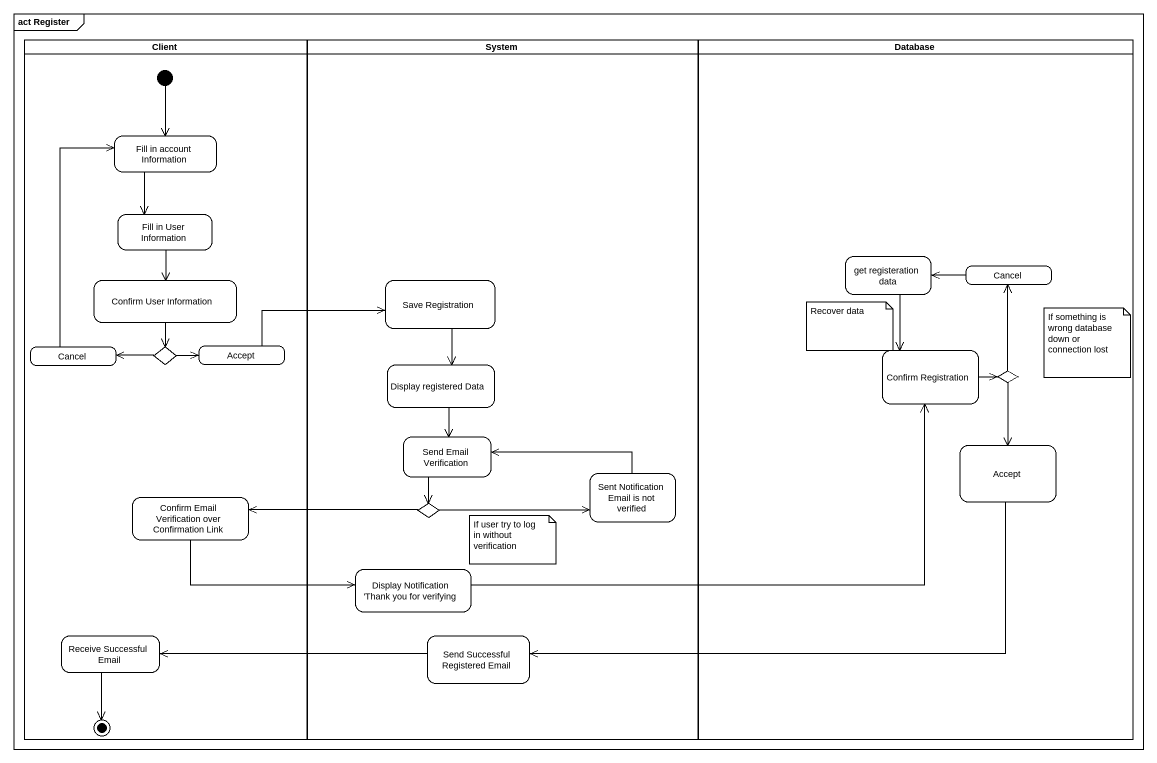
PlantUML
@startuml
mainframe act Register
hide empty description
state Client <<partition>> {
  state "Fill in account Information" as Fill_in_account_Information
  state "Fill in User Information" as Fill_in_User_Information
  state "Confirm User Information" as Confirm_User_Information
  state "Cancel" as Cancel_2
  state choice1 <<choice>>
  state Accept
  state "Confirm Email Verification over Confirmation Link" as Confirm_Email_Verification
  state "Receive Successful Email" as Receive_Successful_Email
  [*] --> Fill_in_account_Information
  Receive_Successful_Email --> [*]
}
state System <<partition>> {
  state "Save Registration" as Save_Registration
  state "Display registered Data" as Display_registered_Data
  state "Send Email Verification" as Send_Email_Verification
  state "Sent Notification Email is not verified" as Sent_Notification_Email_is
  state choice3 <<choice>>
  state "Display Notification 'Thank you for verifying" as Display_Notification_Thank
  state "Send Successful Registered Email" as Send_Successful_Registered
}
state "Database" as Database_ <<partition>> {
  state "get registeration data" as get_registeration_data
  state Cancel
  state "Confirm Registration" as Confirm_Registration
  state choice2 <<choice>>
  state "Accept" as Accept_2
}
Fill_in_account_Information --> Fill_in_User_Information
Fill_in_User_Information --> Confirm_User_Information
Confirm_User_Information --> choice1
Save_Registration --> Display_registered_Data
get_registeration_data --> Confirm_Registration
Cancel -left-> get_registeration_data
Cancel_2 -up-> Fill_in_account_Information
choice1 -left-> Cancel_2
choice1 -right-> Accept
Accept -right-> Save_Registration
Display_registered_Data --> Send_Email_Verification
Confirm_Registration -right-> choice2
choice2 -up-> Cancel
choice2 --> Accept_2
Send_Email_Verification --> choice3
Sent_Notification_Email_is -left-> Send_Email_Verification
Accept_2 -left-> Send_Successful_Registered
Confirm_Email_Verification -right-> Display_Notification_Thank
choice3 -right-> Sent_Notification_Email_is
choice3 -left-> Confirm_Email_Verification
Display_Notification_Thank -right-> Confirm_Registration
Send_Successful_Registered -left-> Receive_Successful_Email
note as N1
  Recover data
end note
note as N2
  If something is wrong database down or connection lost
end note
note as N3
  If user try to log in without verification
end note
@enduml
